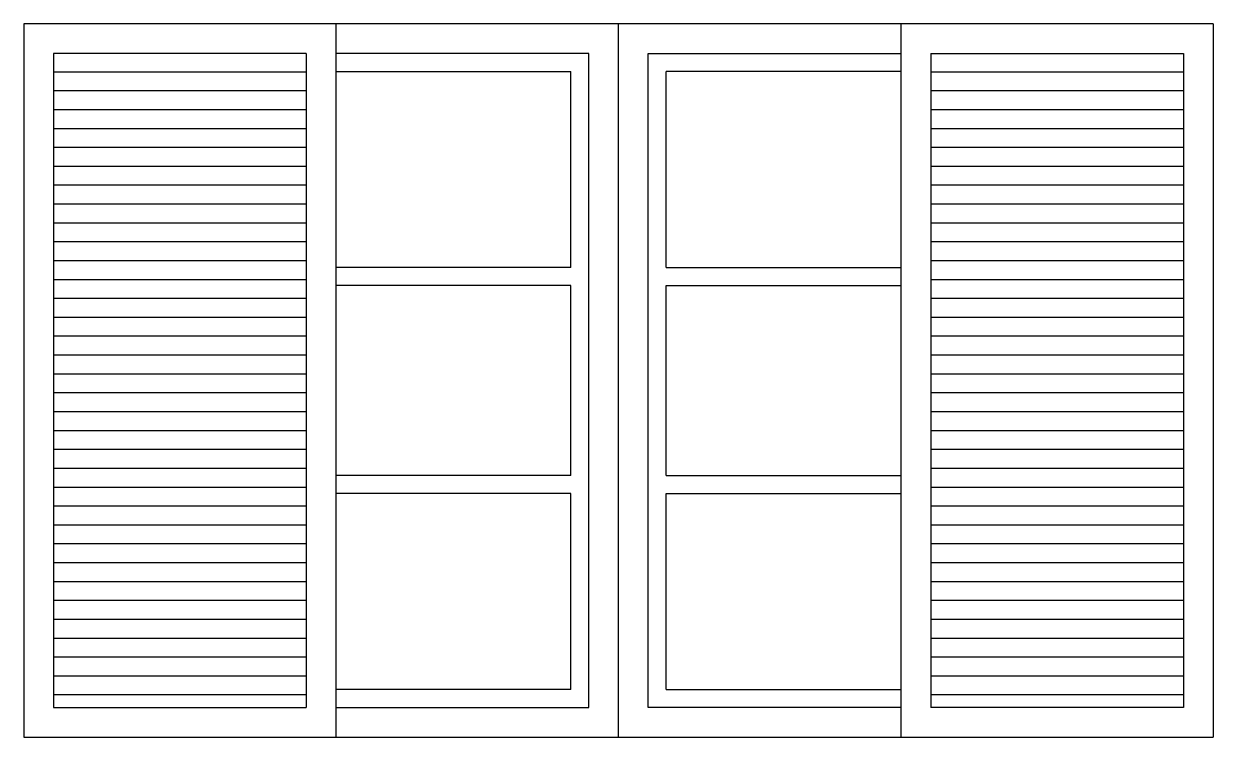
# Model space of a CAD drawing. Header units: millimetres. Extents: x -622.94 to -620.94, y 1782.39 to 1783.59.
import ezdxf

# ---------------------------------------------------------------- set-up
doc = ezdxf.new("R2010")
doc.units = ezdxf.units.MM
doc.header["$LTSCALE"] = 10
doc.layers.add('Janelas', color=2, linetype='Continuous')

msp = doc.modelspace()

# ---------------------------------------------------------------- hatches: boundary and pattern name
at = {"layer": 'Janelas'}
h = msp.add_hatch(dxfattribs=at)
h.set_pattern_fill('ANSI31', color=1, scale=0.01, angle=315, style=0)
h.set_pattern_definition([(0, (87.227558, 21.54218), (1e-17, 0.03175), [])])
h.paths.add_polyline_path([(-622.4641, 1783.5391), (-622.8891, 1783.5391), (-622.8891, 1782.4391), (-622.4641, 1782.4391)])
h.paths.add_polyline_path([(-620.9891, 1783.5391), (-621.4141, 1783.5391), (-621.4141, 1782.4391), (-620.9891, 1782.4391)])

# ---------------------------------------------------------------- linework, layer by layer
for p, q in [((-620.9391, 1783.5891), (-622.9391, 1783.5891)), ((-622.9391, 1783.5891), (-622.9391, 1782.3891)), ((-622.4141, 1783.5891), (-622.4141, 1782.3891)), ((-621.9391, 1782.3891), (-621.9391, 1783.5891)), ((-621.4641, 1783.5891), (-621.4641, 1782.3891)), ((-620.9391, 1783.5891), (-620.9391, 1782.3891)), ((-622.9391, 1782.3891), (-620.9391, 1782.3891))]:
    msp.add_line(p, q, dxfattribs=at)
at = {"layer": 'Janelas', "color": 1}
for p, q in [((-622.4641, 1783.5391), (-622.8891, 1783.5391)), ((-622.8891, 1783.5391), (-622.8891, 1782.4391)), ((-622.4641, 1783.5391), (-622.4641, 1782.4391)), ((-621.9891, 1783.5391), (-622.4141, 1783.5391)), ((-621.9891, 1782.4391), (-621.9891, 1783.5391)), ((-621.8891, 1783.5391), (-621.4641, 1783.5391)), ((-621.8891, 1782.4391), (-621.8891, 1783.5391)), ((-621.4141, 1783.5391), (-620.9891, 1783.5391)), ((-621.4141, 1783.5391), (-621.4141, 1782.4391)), ((-620.9891, 1783.5391), (-620.9891, 1782.4391)), ((-622.4141, 1783.5091), (-622.0191, 1783.5091)), ((-622.0191, 1783.1791), (-622.0191, 1783.5091)), ((-621.4641, 1783.5091), (-621.8591, 1783.5091)), ((-621.8591, 1783.1791), (-621.8591, 1783.5091)), ((-622.0191, 1783.1791), (-622.4141, 1783.1791)), ((-621.8591, 1783.1791), (-621.4641, 1783.1791)), ((-622.0191, 1783.1491), (-622.4141, 1783.1491)), ((-622.0191, 1782.8291), (-622.0191, 1783.1491)), ((-621.8591, 1782.8291), (-621.8591, 1783.1491)), ((-621.8591, 1783.1491), (-621.4641, 1783.1491)), ((-622.0191, 1782.8291), (-622.4141, 1782.8291)), ((-621.8591, 1782.8291), (-621.4641, 1782.8291)), ((-622.0191, 1782.7991), (-622.4141, 1782.7991)), ((-622.0191, 1782.4691), (-622.0191, 1782.7991)), ((-621.8591, 1782.7991), (-621.4641, 1782.7991)), ((-621.8591, 1782.4691), (-621.8591, 1782.7991)), ((-622.0191, 1782.4691), (-622.4141, 1782.4691)), ((-621.8591, 1782.4691), (-621.4641, 1782.4691)), ((-622.8891, 1782.4391), (-622.4641, 1782.4391)), ((-622.4141, 1782.4391), (-621.9891, 1782.4391)), ((-621.4641, 1782.4391), (-621.8891, 1782.4391)), ((-620.9891, 1782.4391), (-621.4141, 1782.4391))]:
    msp.add_line(p, q, dxfattribs=at)

doc.saveas('drawing.dxf')
